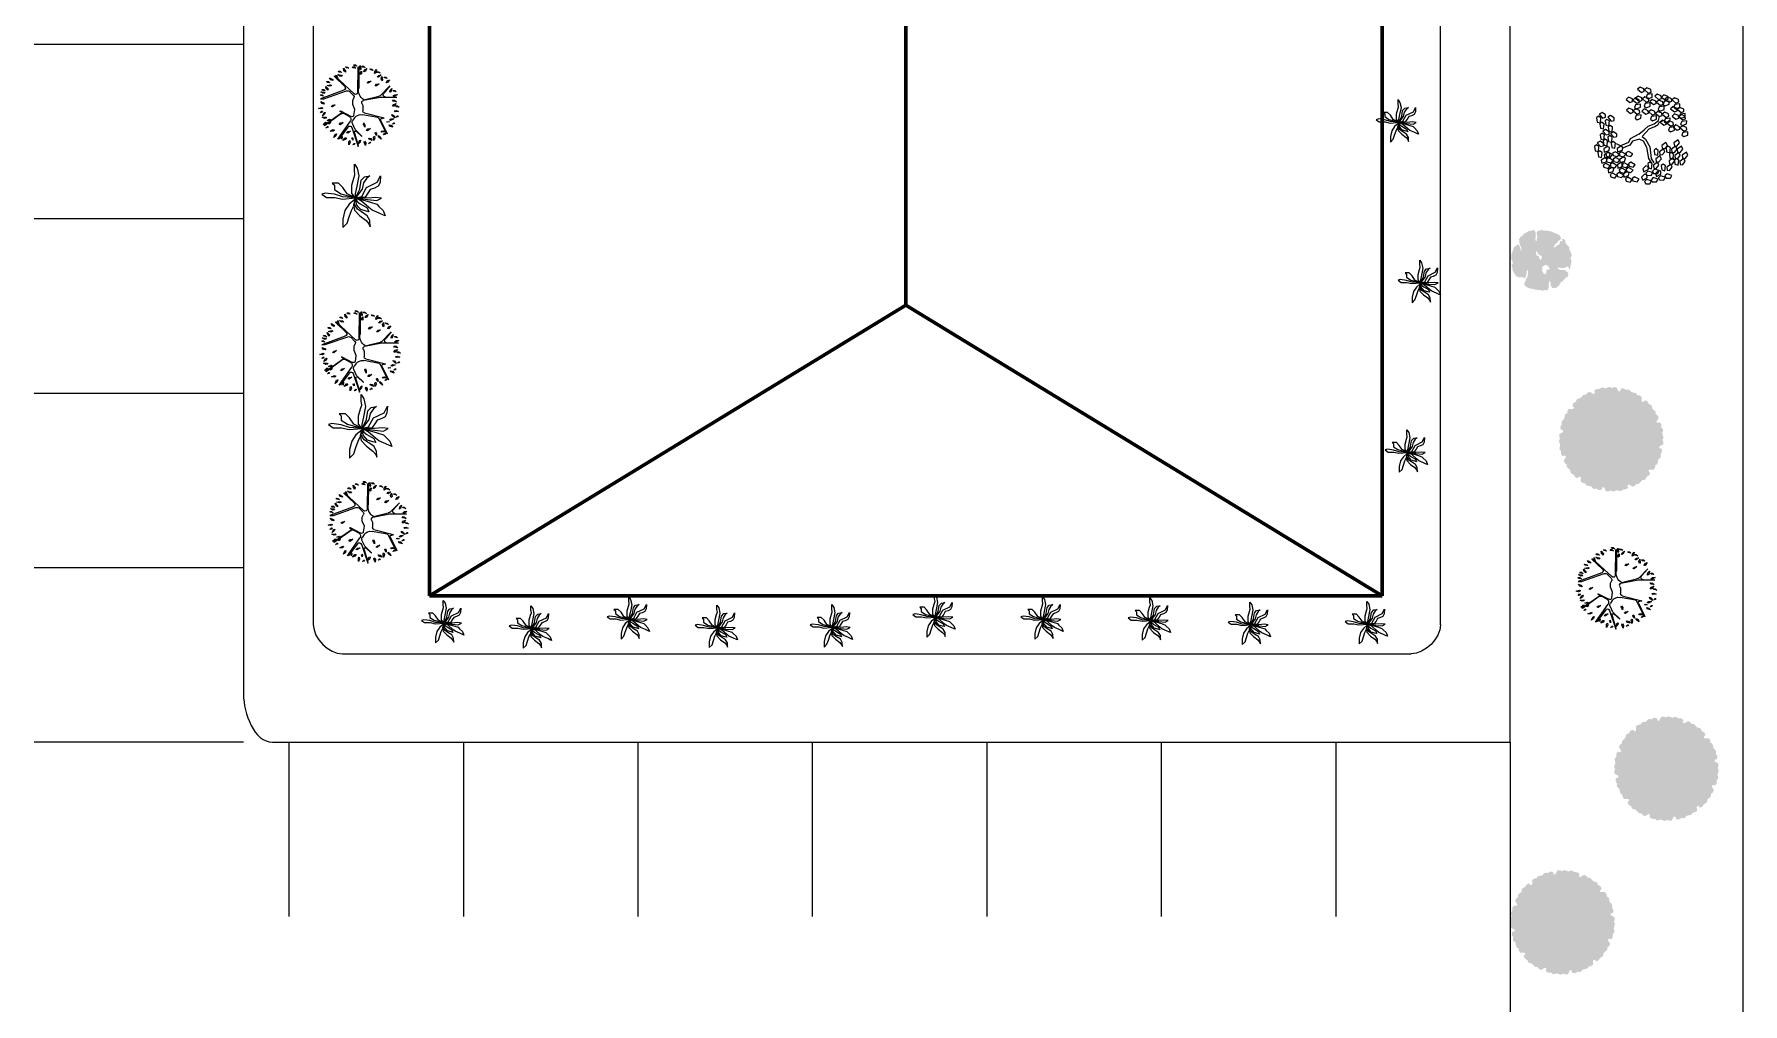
# Model space of a CAD drawing. Header units: millimetres. Extents: x -273369 to 399464, y -35443 to 194245.
# Drawn here: x 299981 to 307326, y 167771 to 171941 of the extents above; entities that cross this region are included whole.
import ezdxf

# ---------------------------------------------------------------- set-up
doc = ezdxf.new("R2010")
doc.units = ezdxf.units.MM
doc.layers.add('TREES', color=3, linetype='Continuous')

# ---------------------------------------------------------------- blocks, each defined once
blk = doc.blocks.new('R_TREE13')
at = {"layer": 'TREES', "color": 3}
for p, q in [((-622, 1111), (-575, 1160)), ((-609, 1159), (-622, 1111)), ((-577, 1185), (-609, 1159)), ((-575, 1160), (-577, 1185)), ((-445, 1154), (-496, 1052)), ((-441, 1070), (-445, 1154)), ((-331, 1155), (-407, 1192)), ((-407, 1192), (-341, 1098)), ((-390, 1229), (-343, 1279)), ((-377, 1278), (-390, 1229)), ((-345, 1304), (-377, 1278)), ((-343, 1279), (-345, 1304)), ((-300, 1093), (-331, 1155)), ((-197, 1314), (-209, 1201)), ((-209, 1201), (-182, 1170)), ((-164, 1237), (-197, 1314)), ((-182, 1170), (-164, 1237)), ((-18, 1279), (-61, 1330)), ((-61, 1330), (-45, 1241)), ((-45, 1241), (-16, 1223)), ((-22, 1158), (-23, 1117)), ((-23, 1117), (36, 1153)), ((66, 1231), (-22, 1158)), ((-16, 1223), (-18, 1279)), ((36, 1153), (66, 1231)), ((171, 1185), (117, 1250)), ((117, 1250), (138, 1137)), ((138, 1137), (174, 1116)), ((174, 1116), (171, 1185)), ((282, 874), (269, 1263)), ((269, 1263), (269, 710)), ((359, 1276), (301, 1178)), ((301, 1178), (314, 1138)), ((314, 1138), (357, 1192)), ((357, 1192), (359, 1276)), ((497, 1186), (454, 1238)), ((454, 1238), (471, 1148)), ((471, 1148), (499, 1130)), ((499, 1130), (497, 1186)), ((-1040, 708), (-1119, 736)), ((-1119, 736), (-1044, 651)), ((-1044, 651), (-1002, 651)), ((-1002, 651), (-1040, 708)), ((-998, 587), (-920, 539)), ((-931, 584), (-998, 587)), ((-973, 812), (-925, 861)), ((-960, 860), (-973, 812)), ((-927, 886), (-960, 860)), ((-939, 940), (-948, 923)), ((-948, 923), (-425, 655)), ((-493, 719), (-939, 940)), ((-888, 549), (-931, 584)), ((-925, 861), (-927, 886)), ((-881, 876), (-886, 762)), ((-886, 762), (-857, 733)), ((-844, 801), (-881, 876)), ((-857, 733), (-844, 801)), ((-659, 1066), (-719, 1123)), ((-719, 1123), (-685, 1015)), ((-685, 1015), (-647, 998)), ((-647, 998), (-659, 1066)), ((-549, 1013), (-558, 945)), ((-558, 945), (-542, 926)), ((-531, 966), (-549, 1013)), ((-542, 926), (-531, 966)), ((-496, 1052), (-481, 1013)), ((-481, 1013), (-441, 1070)), ((-415, 833), (-435, 808)), ((-435, 808), (-428, 769)), ((-249, 180), (-415, 833)), ((-401, 623), (-307, 119)), ((-341, 1098), (-300, 1093)), ((269, 710), (159, 141)), ((184, 161), (306, 655)), ((327, 719), (646, 1029)), ((646, 1029), (405, 821)), ((455, 1062), (436, 1025)), ((436, 1025), (505, 1034)), ((565, 1093), (455, 1062)), ((505, 1034), (565, 1093)), ((715, 670), (646, 579)), ((646, 579), (654, 538)), ((654, 538), (703, 587)), ((703, 587), (715, 670)), ((758, 949), (753, 908)), ((753, 908), (815, 940)), ((850, 1016), (758, 949)), ((815, 940), (850, 1016)), ((851, 781), (819, 755)), ((819, 755), (886, 735)), ((964, 764), (851, 781)), ((886, 735), (964, 764)), ((940, 887), (898, 939)), ((898, 939), (914, 849)), ((914, 849), (943, 832)), ((943, 832), (940, 887)), ((1012, 739), (943, 648)), ((943, 648), (951, 607)), ((951, 607), (1000, 656)), ((1000, 656), (1012, 739)), ((1121, 650), (1078, 702)), ((1078, 702), (1095, 612)), ((1194, 577), (1082, 555)), ((1095, 612), (1123, 595)), ((1123, 595), (1121, 650)), ((1130, 523), (1194, 577)), ((-1244, 227), (-1327, 220)), ((-1327, 220), (-1223, 173)), ((-1217, 43), (-1275, -18)), ((-1275, -18), (-1166, 15)), ((-1266, 317), (-1219, 367)), ((-1254, 366), (-1266, 317)), ((-1221, 391), (-1254, 366)), ((-1185, 189), (-1244, 227)), ((-1223, 173), (-1185, 189)), ((-1219, 367), (-1221, 391)), ((-1149, 53), (-1217, 43)), ((-1091, 529), (-1169, 498)), ((-1169, 498), (-1055, 484)), ((-1101, 391), (-1166, 444)), ((-1166, 444), (-1125, 338)), ((-1166, 15), (-1149, 53)), ((-1125, 338), (-1086, 323)), ((-1086, 323), (-1101, 391)), ((-1024, 511), (-1091, 529)), ((-1055, 484), (-1024, 511)), ((-861, -84), (-1032, 100)), ((-1032, 100), (-1019, 100)), ((-1019, 100), (-797, -126)), ((-920, 539), (-888, 549)), ((-770, 380), (-839, 289)), ((-839, 289), (-831, 248)), ((-831, 248), (-782, 297)), ((-782, 297), (-770, 380)), ((-639, 199), (-723, 193)), ((-723, 193), (-619, 146)), ((-581, 162), (-639, 199)), ((-619, 146), (-581, 162)), ((-5, 131), (-181, 127)), ((61, 100), (-5, 131)), ((96, 99), (130, 98)), ((812, 401), (743, 310)), ((743, 310), (751, 269)), ((751, 269), (800, 318)), ((800, 318), (812, 401)), ((1052, 80), (1032, 53)), ((1032, 53), (1087, 50)), ((1143, 87), (1052, 80)), ((1082, 555), (1061, 519)), ((1061, 519), (1130, 523)), ((1087, 50), (1143, 87)), ((1129, 204), (1120, 164)), ((1120, 164), (1184, 188)), ((1229, 259), (1129, 204)), ((1208, 423), (1166, 475)), ((1166, 475), (1182, 385)), ((1182, 385), (1211, 368)), ((1184, 188), (1229, 259)), ((1218, 62), (1184, 38)), ((1184, 38), (1249, 13)), ((1211, 368), (1208, 423)), ((1329, 37), (1218, 62)), ((1249, 13), (1329, 37)), ((1301, 150), (1259, 202)), ((1259, 202), (1275, 112)), ((1275, 112), (1303, 95)), ((1303, 95), (1301, 150)), ((-1359, -26), (-1337, -13)), ((-737, -234), (-1359, -26)), ((-1337, -13), (-855, -161)), ((-1308, -204), (-1260, -154)), ((-1295, -155), (-1308, -204)), ((-1234, -296), (-1307, -336)), ((-1307, -336), (-1193, -337)), ((-1262, -129), (-1295, -155)), ((-1260, -154), (-1262, -129)), ((-1165, -307), (-1234, -296)), ((-1193, -337), (-1165, -307)), ((-1134, -454), (-1163, -532)), ((-1163, -532), (-1077, -458)), ((-1099, -205), (-1149, -208)), ((-1149, -208), (-1088, -238)), ((-1076, -416), (-1134, -454)), ((-1124, -699), (-526, -285)), ((-1038, -554), (-1121, -567)), ((-1121, -567), (-1015, -607)), ((-717, -365), (-1108, -662)), ((-1065, -228), (-1099, -205)), ((-1088, -238), (-1065, -228)), ((-1077, -458), (-1076, -416)), ((-978, -588), (-1038, -554)), ((-853, -283), (-922, -374)), ((-922, -374), (-914, -415)), ((-914, -415), (-865, -366)), ((-865, -366), (-853, -283)), ((-855, -161), (-849, -121)), ((-797, -126), (-603, -217)), ((-570, -525), (-639, -615)), ((-582, -608), (-570, -525)), ((-414, -147), (-494, -205)), ((-367, -324), (-269, -501)), ((-183, -615), (-366, -258)), ((-342, -168), (-337, -165)), ((-337, -165), (-133, -139)), ((-133, -139), (30, -206)), ((30, -206), (168, -206)), ((168, -206), (252, -166)), ((506, -499), (221, -1281)), ((225, -1166), (483, -418)), ((330, -180), (456, -303)), ((979, -799), (385, -163)), ((436, -38), (1280, -25)), ((1275, -4), (576, -8)), ((628, -471), (968, -824)), ((975, -562), (977, -631)), ((1010, -584), (975, -562)), ((1141, -443), (1101, -452)), ((1101, -452), (1150, -500)), ((1233, -511), (1141, -443)), ((1150, -500), (1233, -511)), ((1276, -386), (1233, -334)), ((1233, -334), (1249, -424)), ((1281, -159), (1238, -107)), ((1238, -107), (1254, -197)), ((1249, -424), (1278, -441)), ((1254, -197), (1283, -215)), ((1280, -25), (1275, -4)), ((1278, -441), (1276, -386)), ((1283, -215), (1281, -159)), ((1348, -118), (1305, -66)), ((1305, -66), (1321, -156)), ((1321, -156), (1350, -173)), ((1350, -173), (1348, -118)), ((-1108, -662), (-1124, -699)), ((-1012, -770), (-1063, -836)), ((-1063, -836), (-958, -791)), ((-1015, -607), (-978, -588)), ((-945, -751), (-1012, -770)), ((-958, -791), (-945, -751)), ((-819, -815), (-857, -873)), ((-857, -873), (-851, -957)), ((-851, -957), (-803, -853)), ((-803, -853), (-819, -815)), ((-746, -1095), (-698, -1045)), ((-733, -1046), (-746, -1095)), ((-700, -1021), (-733, -1046)), ((-698, -1045), (-700, -1021)), ((-273, -578), (-678, -1139)), ((-647, -1139), (-250, -575)), ((-639, -615), (-631, -656)), ((-636, -1194), (-559, -1109)), ((-616, -1112), (-636, -1194)), ((-631, -656), (-582, -608)), ((-594, -951), (-625, -991)), ((-625, -991), (-562, -965)), ((-563, -1068), (-616, -1112)), ((-554, -941), (-594, -951)), ((-559, -1109), (-563, -1068)), ((-562, -965), (-554, -941)), ((-473, -944), (-504, -990)), ((-504, -990), (-500, -1057)), ((-500, -1057), (-461, -975)), ((-461, -975), (-473, -944)), ((-422, -1075), (-433, -1144)), ((-391, -1104), (-422, -1075)), ((-394, -1218), (-391, -1104)), ((-229, -1117), (-294, -1140)), ((-239, -1157), (-229, -1117)), ((-228, -577), (-198, -630)), ((-198, -630), (-183, -615)), ((24, -787), (-45, -878)), ((-45, -878), (-37, -919)), ((-37, -919), (12, -870)), ((12, -870), (24, -787)), ((406, -1130), (403, -1199)), ((440, -1155), (406, -1130)), ((528, -1169), (485, -1117)), ((485, -1117), (502, -1207)), ((547, -1026), (506, -1030)), ((506, -1030), (549, -1084)), ((631, -1104), (547, -1026)), ((549, -1084), (631, -1104)), ((666, -914), (639, -978)), ((639, -978), (660, -1059)), ((660, -1059), (689, -949)), ((689, -949), (666, -914)), ((791, -1015), (748, -963)), ((748, -963), (765, -1053)), ((765, -1053), (793, -1070)), ((793, -1070), (791, -1015)), ((826, -865), (851, -929)), ((866, -873), (826, -865)), ((851, -929), (922, -973)), ((922, -973), (866, -873)), ((912, -713), (876, -733)), ((876, -733), (937, -764)), ((1020, -750), (912, -713)), ((937, -764), (1020, -750)), ((968, -824), (979, -799)), ((977, -631), (1029, -697)), ((1029, -697), (1010, -584)), ((1094, -576), (1110, -666)), ((1136, -628), (1094, -576)), ((1110, -666), (1138, -683)), ((1138, -683), (1136, -628)), ((-678, -1139), (-647, -1139)), ((-433, -1144), (-394, -1218)), ((-294, -1140), (-340, -1210)), ((-340, -1210), (-239, -1157)), ((-240, -1281), (-193, -1231)), ((-228, -1232), (-240, -1281)), ((-195, -1206), (-228, -1232)), ((-193, -1231), (-195, -1206)), ((-85, -1202), (-116, -1264)), ((-116, -1264), (-100, -1346)), ((-100, -1346), (-64, -1238)), ((-64, -1238), (-85, -1202)), ((47, -1151), (64, -1218)), ((86, -1165), (47, -1151)), ((64, -1218), (130, -1270)), ((130, -1270), (86, -1165)), ((221, -1281), (225, -1166)), ((353, -1226), (310, -1174)), ((310, -1174), (326, -1264)), ((326, -1264), (355, -1281)), ((355, -1281), (353, -1226)), ((403, -1199), (451, -1268)), ((451, -1268), (440, -1155)), ((502, -1207), (530, -1225)), ((530, -1225), (528, -1169))]:
    blk.add_line(p, q, dxfattribs=at)
for centre, radius, start, end in [((-473, 760), 45.5, 243.64, 10.6014), ((-446, 614), 45.5, 10.6014, 62.8786), ((356, 877), 74.2, 181.8634, 310.8225), ((379, 666), 74.2, 134.2448, 188.0202), ((-569, 70), 267, 305.6088, 10.6014), ((-182, 197), 69.3, 194.2079, 271.0805), ((80, 142), 45.5, 245.2333, 290.9483), ((113, 140), 45.5, 290.9483, 1.3032), ((501, 356), 372, 211.6861, 281.6811), ((-894, -115), 45.5, 351.8668, 43.0362), ((-761, -305), 74.2, 305.6088, 71.5971), ((-559, -115), 111, 246.551, 305.6088), ((-464, -377), 111, 28.8202, 123.7178), ((-304, -226), 69.3, 123.3556, 207.1442), ((-334, -537), 74.2, 322.3062, 28.8202), ((281, -229), 69.3, 45.654, 114.8963), ((439, -112), 74.2, 91.721, 223.4992), ((378, -382), 111, 341.1475, 45.654), ((576, -524), 74.2, 45.654, 159.9847), ((-239, -584), 13.6, 28.8202, 142.9276)]:
    blk.add_arc(centre, radius, start, end, dxfattribs=at)
blk = doc.blocks.new('R_TREE9')
at = {"layer": 'TREES', "color": 3}
for p, q in [((-707, 879), (-583, 895)), ((-683, 802), (-707, 879)), ((-699, 992), (-617, 1059)), ((-690, 932), (-699, 992)), ((-618, 922), (-690, 932)), ((-545, 1024), (-618, 922)), ((-617, 1059), (-545, 1024)), ((-583, 895), (-540, 835)), ((-547, 867), (-465, 934)), ((-538, 807), (-547, 867)), ((-540, 1054), (-459, 1120)), ((-532, 993), (-540, 1054)), ((-460, 983), (-532, 993)), ((-393, 899), (-466, 797)), ((-465, 934), (-393, 899)), ((-386, 1085), (-460, 983)), ((-459, 1120), (-386, 1085)), ((-389, 786), (-307, 853)), ((-388, 928), (-307, 995)), ((-380, 868), (-388, 928)), ((-308, 858), (-380, 868)), ((-235, 960), (-308, 858)), ((-307, 995), (-235, 960)), ((-307, 853), (-235, 817)), ((-231, 847), (-149, 914)), ((-77, 878), (-150, 777)), ((-149, 914), (-77, 878)), ((3, 1024), (43, 1121)), ((39, 974), (3, 1024)), ((108, 1000), (39, 974)), ((43, 1121), (124, 1124)), ((124, 1124), (108, 1000)), ((143, 1027), (171, 1094)), ((222, 930), (143, 1027)), ((161, 858), (189, 926)), ((241, 761), (161, 858)), ((171, 1094), (232, 1087)), ((189, 926), (250, 918)), ((275, 991), (222, 930)), ((232, 1087), (275, 991)), ((250, 918), (294, 822)), ((278, 993), (318, 1090)), ((314, 943), (278, 993)), ((382, 969), (314, 943)), ((318, 1090), (399, 1093)), ((399, 1093), (382, 969)), ((418, 996), (445, 1063)), ((497, 899), (418, 996)), ((436, 827), (464, 895)), ((445, 1063), (506, 1056)), ((459, 955), (499, 1052)), ((495, 906), (459, 955)), ((464, 895), (525, 887)), ((563, 931), (495, 906)), ((550, 960), (497, 899)), ((499, 1052), (580, 1055)), ((506, 1056), (550, 960)), ((525, 887), (568, 791)), ((580, 1055), (563, 931)), ((599, 958), (626, 1026)), ((678, 861), (599, 958)), ((617, 789), (645, 857)), ((626, 1026), (687, 1018)), ((645, 857), (706, 849)), ((731, 922), (678, 861)), ((687, 1018), (731, 922)), ((698, 824), (739, 921)), ((739, 921), (819, 924)), ((819, 924), (803, 800)), ((838, 827), (866, 894)), ((866, 894), (927, 887)), ((927, 887), (970, 791)), ((-1079, 525), (-1007, 561)), ((-1075, 419), (-1079, 525)), ((-1032, 688), (-960, 724)), ((-1028, 582), (-1032, 688)), ((-975, 552), (-1028, 582)), ((-970, 441), (-1021, 389)), ((-1007, 561), (-970, 441)), ((-989, 344), (-927, 453)), ((-923, 604), (-975, 552)), ((-960, 724), (-923, 604)), ((-927, 453), (-854, 450)), ((-854, 450), (-839, 391)), ((-847, 553), (-723, 569)), ((-824, 476), (-847, 553)), ((-839, 667), (-757, 734)), ((-830, 606), (-839, 667)), ((-758, 597), (-830, 606)), ((-719, 462), (-824, 476)), ((-685, 698), (-758, 597)), ((-757, 734), (-685, 698)), ((-723, 569), (-681, 510)), ((-681, 510), (-719, 462)), ((-579, 788), (-683, 802)), ((-681, 728), (-599, 795)), ((-672, 667), (-681, 728)), ((-600, 658), (-672, 667)), ((-628, 396), (-547, 463)), ((-527, 760), (-600, 658)), ((-599, 795), (-527, 760)), ((-540, 835), (-579, 788)), ((-555, 754), (-431, 769)), ((-532, 676), (-555, 754)), ((-547, 463), (-474, 428)), ((-474, 428), (-547, 326)), ((-466, 797), (-538, 807)), ((-427, 662), (-532, 676)), ((-453, 485), (-372, 552)), ((-445, 425), (-453, 485)), ((-431, 769), (-388, 710)), ((-388, 710), (-427, 662)), ((-397, 672), (-273, 688)), ((-374, 595), (-397, 672)), ((-381, 725), (-389, 786)), ((-308, 716), (-381, 725)), ((-269, 581), (-374, 595)), ((-372, 552), (-299, 517)), ((-299, 517), (-372, 415)), ((-235, 817), (-308, 716)), ((-295, 547), (-214, 613)), ((-287, 486), (-295, 547)), ((-214, 476), (-287, 486)), ((-273, 688), (-231, 629)), ((-231, 629), (-269, 581)), ((-223, 786), (-231, 847)), ((-150, 777), (-223, 786)), ((-214, 613), (-141, 578)), ((-141, 578), (-214, 476)), ((126, 692), (166, 790)), ((162, 643), (126, 692)), ((230, 669), (162, 643)), ((166, 790), (247, 793)), ((247, 793), (230, 669)), ((294, 822), (241, 761)), ((266, 695), (294, 763)), ((345, 598), (266, 695)), ((284, 527), (312, 594)), ((364, 430), (284, 527)), ((294, 763), (354, 755)), ((312, 594), (373, 587)), ((342, 580), (382, 677)), ((378, 530), (342, 580)), ((398, 659), (345, 598)), ((354, 755), (398, 659)), ((416, 491), (364, 430)), ((367, 421), (390, 489)), ((373, 587), (416, 491)), ((446, 556), (378, 530)), ((382, 677), (463, 680)), ((516, 730), (436, 827)), ((463, 680), (446, 556)), ((482, 582), (510, 650)), ((561, 486), (482, 582)), ((500, 414), (528, 482)), ((510, 650), (570, 643)), ((568, 791), (516, 730)), ((528, 482), (589, 474)), ((614, 547), (561, 486)), ((570, 643), (614, 547)), ((589, 474), (632, 378)), ((697, 693), (617, 789)), ((640, 436), (680, 533)), ((676, 386), (640, 436)), ((680, 533), (761, 536)), ((749, 754), (697, 693)), ((734, 774), (698, 824)), ((706, 849), (749, 754)), ((803, 800), (734, 774)), ((761, 536), (744, 412)), ((768, 561), (809, 658)), ((804, 511), (768, 561)), ((780, 439), (808, 506)), ((859, 342), (780, 439)), ((873, 537), (804, 511)), ((808, 506), (868, 499)), ((809, 658), (889, 661)), ((918, 730), (838, 827)), ((857, 658), (885, 726)), ((936, 561), (857, 658)), ((868, 499), (912, 403)), ((889, 661), (873, 537)), ((885, 726), (945, 718)), ((908, 564), (936, 631)), ((988, 467), (908, 564)), ((970, 791), (918, 730)), ((927, 395), (955, 463)), ((936, 631), (997, 624)), ((989, 622), (936, 561)), ((945, 718), (989, 622)), ((955, 463), (1015, 455)), ((1040, 528), (988, 467)), ((997, 624), (1040, 528)), ((1015, 455), (1059, 359)), ((-1172, 180), (-1100, 217)), ((-1168, 75), (-1172, 180)), ((-1115, 45), (-1168, 75)), ((-1125, 343), (-1053, 380)), ((-1121, 238), (-1125, 343)), ((-1068, 208), (-1121, 238)), ((-1063, 97), (-1115, 45)), ((-1100, 217), (-1063, 97)), ((-1083, 0), (-1020, 108)), ((-1021, 389), (-1075, 419)), ((-1016, 260), (-1068, 208)), ((-1053, 380), (-1016, 260)), ((-1020, 108), (-947, 106)), ((-933, 47), (-1007, -28)), ((-914, 316), (-989, 344)), ((-962, 212), (-890, 248)), ((-958, 106), (-962, 212)), ((-905, 76), (-958, 106)), ((-947, 106), (-933, 47)), ((-915, 375), (-843, 411)), ((-911, 269), (-915, 375)), ((-839, 391), (-914, 316)), ((-858, 239), (-911, 269)), ((-853, 128), (-905, 76)), ((-890, 248), (-853, 128)), ((-873, 31), (-810, 140)), ((-797, 3), (-873, 31)), ((-806, 291), (-858, 239)), ((-843, 411), (-806, 291)), ((-810, 140), (-737, 137)), ((-723, 78), (-797, 3)), ((-795, 222), (-671, 238)), ((-771, 145), (-795, 222)), ((-786, 335), (-705, 402)), ((-778, 275), (-786, 335)), ((-705, 265), (-778, 275)), ((-667, 131), (-771, 145)), ((-737, 137), (-723, 78)), ((-705, 402), (-632, 367)), ((-632, 367), (-705, 265)), ((-671, 238), (-628, 178)), ((-628, 178), (-667, 131)), ((-545, 145), (-656, 220)), ((-545, 214), (-650, 277)), ((-620, 336), (-628, 396)), ((-547, 326), (-620, 336)), ((-253, 177), (-545, 214)), ((-258, 95), (-545, 145)), ((-462, 372), (-338, 388)), ((-438, 295), (-462, 372)), ((-372, 415), (-445, 425)), ((-334, 281), (-438, 295)), ((-338, 388), (-295, 328)), ((-295, 328), (-334, 281)), ((-101, 14), (-258, 95)), ((-60, 70), (-253, 177)), ((-60, -80), (-101, 14)), ((4, -11), (-60, 70)), ((4, -11), (197, 164)), ((63, -93), (174, 33)), ((174, 33), (267, 133)), ((197, 164), (256, 302)), ((256, 302), (308, 383)), ((267, 133), (320, 283)), ((308, 383), (367, 421)), ((320, 283), (408, 389)), ((400, 242), (441, 339)), ((436, 192), (400, 242)), ((408, 389), (507, 421)), ((505, 218), (436, 192)), ((441, 339), (521, 342)), ((580, 317), (500, 414)), ((521, 342), (505, 218)), ((540, 244), (568, 312)), ((620, 148), (540, 244)), ((559, 76), (587, 144)), ((638, -21), (559, 76)), ((568, 312), (629, 305)), ((632, 378), (580, 317)), ((587, 144), (647, 136)), ((672, 209), (620, 148)), ((629, 305), (672, 209)), ((691, 40), (638, -21)), ((647, 136), (691, 40)), ((744, 412), (676, 386)), ((722, 85), (762, 183)), ((757, 36), (722, 85)), ((826, 61), (757, 36)), ((762, 183), (843, 186)), ((798, 270), (826, 338)), ((878, 173), (798, 270)), ((826, 338), (887, 330)), ((843, 186), (826, 61)), ((912, 403), (859, 342)), ((861, 88), (889, 156)), ((941, -9), (861, 88)), ((930, 234), (878, 173)), ((887, 330), (930, 234)), ((889, 156), (950, 148)), ((1006, 298), (927, 395)), ((994, 52), (941, -9)), ((944, 135), (984, 233)), ((979, 86), (944, 135)), ((950, 148), (994, 52)), ((1048, 111), (979, 86)), ((984, 233), (1065, 236)), ((1059, 359), (1006, 298)), ((1065, 236), (1048, 111)), ((1083, 138), (1111, 206)), ((1163, 41), (1083, 138)), ((1102, -31), (1130, 37)), ((1111, 206), (1172, 198)), ((1130, 37), (1191, 30)), ((1216, 102), (1163, 41)), ((1172, 198), (1216, 102)), ((1191, 30), (1234, -66)), ((-1131, -311), (-1068, -261)), ((-1105, -413), (-1131, -311)), ((-1119, -142), (-1057, -91)), ((-1093, -244), (-1119, -142)), ((-1046, -431), (-1105, -413)), ((-1035, -262), (-1093, -244)), ((-1007, -28), (-1083, 0)), ((-1068, -261), (-1007, -370)), ((-1057, -91), (-996, -201)), ((-1007, -370), (-1046, -431)), ((-996, -201), (-1035, -262)), ((-1005, -469), (-967, -350)), ((-967, -350), (-895, -336)), ((-869, -392), (-926, -480)), ((-903, -461), (-840, -411)), ((-895, -336), (-869, -392)), ((-892, -292), (-829, -241)), ((-866, -394), (-892, -292)), ((-807, -412), (-866, -394)), ((-840, -411), (-779, -520)), ((-829, -241), (-768, -351)), ((-768, -351), (-807, -412)), ((-769, -405), (-706, -354)), ((-743, -507), (-769, -405)), ((-757, -236), (-695, -185)), ((-731, -338), (-757, -236)), ((-673, -356), (-731, -338)), ((-706, -354), (-645, -464)), ((-695, -185), (-633, -294)), ((-633, -294), (-673, -356)), ((-500, -468), (-437, -417)), ((-489, -299), (-426, -248)), ((-463, -401), (-489, -299)), ((-404, -419), (-463, -401)), ((-437, -417), (-376, -526)), ((-426, -248), (-365, -357)), ((-365, -357), (-404, -419)), ((-212, -318), (-293, -518)), ((-147, -355), (-223, -549)), ((-112, -255), (-212, -318)), ((-48, -312), (-147, -355)), ((-60, -80), (-112, -255)), ((63, -93), (-48, -312)), ((424, -140), (464, -43)), ((460, -190), (424, -140)), ((528, -164), (460, -190)), ((464, -43), (545, -40)), ((545, -40), (528, -164)), ((564, -137), (591, -70)), ((643, -234), (564, -137)), ((582, -306), (610, -238)), ((662, -403), (582, -306)), ((591, -70), (652, -77)), ((610, -238), (671, -246)), ((696, -173), (643, -234)), ((652, -77), (696, -173)), ((714, -342), (662, -403)), ((671, -246), (714, -342)), ((692, -153), (733, -55)), ((728, -202), (692, -153)), ((797, -176), (728, -202)), ((733, -55), (813, -52)), ((813, -52), (797, -176)), ((832, -150), (860, -82)), ((912, -247), (832, -150)), ((851, -318), (879, -251)), ((930, -415), (851, -318)), ((860, -82), (921, -90)), ((879, -251), (939, -258)), ((880, -81), (908, -13)), ((959, -177), (880, -81)), ((908, -13), (969, -20)), ((964, -186), (912, -247)), ((921, -90), (964, -186)), ((983, -354), (930, -415)), ((939, -258), (983, -354)), ((1012, -116), (959, -177)), ((969, -20), (1012, -116)), ((1181, -127), (1102, -31)), ((1234, -66), (1181, -127)), ((-1026, -693), (-963, -642)), ((-1000, -795), (-1026, -693)), ((-1014, -524), (-952, -473)), ((-988, -626), (-1014, -524)), ((-926, -480), (-1005, -469)), ((-941, -813), (-1000, -795)), ((-930, -644), (-988, -626)), ((-963, -642), (-902, -752)), ((-952, -473), (-890, -582)), ((-902, -752), (-941, -813)), ((-890, -582), (-930, -644)), ((-877, -563), (-903, -461)), ((-900, -851), (-862, -732)), ((-819, -582), (-877, -563)), ((-862, -732), (-790, -718)), ((-764, -773), (-821, -862)), ((-779, -520), (-819, -582)), ((-790, -718), (-764, -773)), ((-786, -862), (-724, -811)), ((-778, -619), (-740, -500)), ((-698, -630), (-778, -619)), ((-775, -693), (-712, -642)), ((-749, -795), (-775, -693)), ((-690, -813), (-749, -795)), ((-684, -525), (-743, -507)), ((-740, -500), (-668, -487)), ((-724, -811), (-662, -920)), ((-712, -642), (-651, -751)), ((-641, -542), (-698, -630)), ((-651, -751), (-690, -813)), ((-645, -464), (-684, -525)), ((-668, -487), (-641, -542)), ((-652, -787), (-589, -736)), ((-626, -889), (-652, -787)), ((-643, -563), (-605, -444)), ((-564, -574), (-643, -563)), ((-641, -618), (-578, -567)), ((-614, -720), (-641, -618)), ((-556, -738), (-614, -720)), ((-605, -444), (-533, -430)), ((-589, -736), (-528, -845)), ((-578, -567), (-517, -676)), ((-528, -845), (-567, -907)), ((-507, -485), (-564, -574)), ((-517, -676), (-556, -738)), ((-533, -430), (-507, -485)), ((-527, -945), (-488, -825)), ((-506, -799), (-443, -749)), ((-480, -901), (-506, -799)), ((-474, -570), (-500, -468)), ((-494, -630), (-432, -579)), ((-468, -732), (-494, -630)), ((-488, -825), (-417, -812)), ((-416, -588), (-474, -570)), ((-410, -750), (-468, -732)), ((-443, -749), (-382, -858)), ((-432, -579), (-371, -689)), ((-417, -812), (-390, -867)), ((-376, -526), (-416, -588)), ((-371, -689), (-410, -750)), ((-380, -957), (-342, -838)), ((-375, -626), (-337, -506)), ((-295, -637), (-375, -626)), ((-342, -838), (-270, -825)), ((-337, -506), (-265, -493)), ((-238, -548), (-295, -637)), ((-285, -692), (-161, -680)), ((-264, -770), (-285, -692)), ((-270, -825), (-244, -880)), ((-265, -493), (-238, -548)), ((-160, -787), (-264, -770)), ((-223, -549), (-177, -650)), ((-161, -680), (-120, -741)), ((-120, -741), (-160, -787)), ((-135, -771), (-10, -759)), ((-114, -849), (-135, -771)), ((-10, -866), (-114, -849)), ((-13, -715), (4, -644)), ((81, -798), (-13, -715)), ((-10, -759), (30, -820)), ((30, -820), (-10, -866)), ((4, -644), (65, -642)), ((46, -909), (63, -838)), ((63, -838), (124, -836)), ((65, -642), (124, -729)), ((124, -729), (81, -798)), ((118, -761), (242, -749)), ((139, -839), (118, -761)), ((124, -836), (182, -923)), ((243, -856), (139, -839)), ((242, -749), (283, -810)), ((283, -810), (243, -856)), ((268, -840), (393, -828)), ((289, -918), (268, -840)), ((390, -784), (407, -712)), ((484, -867), (390, -784)), ((393, -828), (433, -889)), ((407, -712), (468, -710)), ((468, -710), (527, -798)), ((527, -798), (484, -867)), ((-821, -862), (-900, -851)), ((-760, -964), (-786, -862)), ((-702, -982), (-760, -964)), ((-662, -920), (-702, -982)), ((-661, -1020), (-623, -901)), ((-581, -1031), (-661, -1020)), ((-567, -907), (-626, -889)), ((-623, -901), (-551, -887)), ((-524, -942), (-581, -1031)), ((-551, -887), (-524, -942)), ((-447, -956), (-527, -945)), ((-519, -1024), (-394, -1012)), ((-498, -1102), (-519, -1024)), ((-394, -1119), (-498, -1102)), ((-421, -920), (-480, -901)), ((-390, -867), (-447, -956)), ((-382, -858), (-421, -920)), ((-394, -1012), (-354, -1073)), ((-354, -1073), (-394, -1119)), ((-301, -968), (-380, -957)), ((-369, -1103), (-244, -1091)), ((-348, -1181), (-369, -1103)), ((-244, -1198), (-348, -1181)), ((-244, -880), (-301, -968)), ((-246, -1047), (-229, -975)), ((-153, -1130), (-246, -1047)), ((-244, -1091), (-204, -1152)), ((-204, -1152), (-244, -1198)), ((-229, -975), (-168, -973)), ((-227, -886), (-102, -874)), ((-206, -964), (-227, -886)), ((-102, -981), (-206, -964)), ((-168, -973), (-110, -1061)), ((-110, -1061), (-153, -1130)), ((-102, -874), (-62, -935)), ((-62, -935), (-102, -981)), ((-77, -965), (48, -953)), ((-56, -1043), (-77, -965)), ((48, -1060), (-56, -1043)), ((139, -992), (46, -909)), ((48, -953), (89, -1014)), ((89, -1014), (48, -1060)), ((182, -923), (139, -992)), ((194, -974), (318, -962)), ((215, -1052), (194, -974)), ((319, -1069), (215, -1052)), ((393, -935), (289, -918)), ((318, -962), (359, -1023)), ((359, -1023), (319, -1069)), ((344, -1053), (469, -1041)), ((365, -1130), (344, -1053)), ((469, -1148), (365, -1130)), ((433, -889), (393, -935)), ((466, -996), (483, -925)), ((560, -1079), (466, -996)), ((469, -1041), (509, -1102)), ((509, -1102), (469, -1148)), ((483, -925), (544, -923)), ((544, -923), (603, -1011)), ((603, -1011), (560, -1079))]:
    blk.add_line(p, q, dxfattribs=at)
blk = doc.blocks.new('R_TREE8')
at = {"layer": 'TREES', "color": 3}
for p, q in [((-694, 461), (-793, 655)), ((-793, 655), (-781, 455)), ((-308, 624), (-466, 649)), ((-466, 649), (-378, 580)), ((-378, 580), (-279, 436)), ((-209, 517), (-308, 624)), ((-168, 254), (-209, 517)), ((-86, 880), (-139, 649)), ((-139, 649), (-74, 336)), ((-4, 1005), (-86, 880)), ((-22, 686), (-4, 818)), ((13, 580), (-22, 686)), ((-4, 818), (-4, 1005)), ((72, 367), (13, 580)), ((-822, -15), (-647, 4)), ((-781, 455), (-723, 336)), ((-723, 336), (-606, 279)), ((-372, 304), (-694, 461)), ((-647, 4), (-407, -15)), ((-606, 279), (-483, 242)), ((-483, 242), (-413, 129)), ((-413, 129), (-326, 10)), ((-226, 35), (-372, 304)), ((-326, 10), (-40, -12)), ((-279, 436), (-238, 254)), ((-238, 254), (-40, -12)), ((-40, -12), (-226, 35)), ((-40, -12), (-168, 254)), ((-74, 336), (-28, 110)), ((-40, -12), (72, 117)), ((405, 115), (-40, -12)), ((-40, -12), (214, 115)), ((-28, 110), (-40, -12)), ((-40, -12), (340, 17)), ((72, 117), (72, 367)), ((214, 115), (341, 305)), ((340, 17), (597, 98)), ((341, 305), (468, 432)), ((580, 4), (352, -46)), ((595, 242), (405, 115)), ((468, 432), (659, 432)), ((837, 4), (580, 4)), ((659, 432), (595, 369)), ((595, 369), (595, 242)), ((597, 98), (872, 135)), ((971, 104), (837, 4)), ((872, 135), (971, 104)), ((-865, -393), (-927, -553)), ((-875, -534), (-752, -472)), ((-738, -266), (-865, -393)), ((-682, -90), (-822, -15)), ((-752, -472), (-536, -384)), ((-675, -203), (-738, -266)), ((-402, -65), (-682, -90)), ((-484, -139), (-675, -203)), ((-536, -384), (-437, -303)), ((-40, -12), (-484, -139)), ((-390, -315), (-442, -434)), ((-442, -434), (-361, -409)), ((-437, -303), (-220, -109)), ((-407, -15), (-40, -12)), ((-40, -12), (-402, -65)), ((-180, -190), (-390, -315)), ((-390, -547), (-215, -434)), ((-361, -409), (-197, -365)), ((-220, -109), (-40, -12)), ((-215, -434), (-98, -353)), ((-197, -365), (-133, -290)), ((-86, -121), (-180, -190)), ((-4, -378), (-168, -547)), ((-133, -290), (-69, -209)), ((-98, -353), (-4, -215)), ((-40, -12), (-86, -121)), ((-69, -209), (-40, -12)), ((352, -46), (-40, -12)), ((-40, -12), (25, -234)), ((-4, -215), (-22, -59)), ((-22, -59), (151, -203)), ((25, -234), (-4, -378)), ((87, -393), (24, -266)), ((151, -584), (87, -393)), ((151, -203), (278, -393)), ((278, -393), (341, -647)), ((-927, -553), (-875, -534)), ((-477, -878), (-472, -691)), ((-442, -791), (-477, -878)), ((-472, -691), (-390, -547)), ((-361, -691), (-442, -791)), ((-168, -547), (-361, -691)), ((214, -774), (151, -584)), ((341, -901), (214, -774)), ((341, -647), (341, -901))]:
    blk.add_line(p, q, dxfattribs=at)

msp = doc.modelspace()

# ---------------------------------------------------------------- hatches: boundary and pattern name
h = msp.add_hatch(color=256)
h.dxf.hatch_style = 1
h.set_gradient(color1=(63, 127, 79), color2=(0, 153, 0), rotation=147, tint=1)
h.paths.add_polyline_path([(306500.778, 171092.719), (306509.183, 171090.326), (306512.827, 171087.206), (306516.902, 171085.029), (306525.255, 171082.65), (306528.95, 171080.677), (306533.025, 171079.516), (306535.683, 171076.179), (306539.758, 171074.002), (306540.998, 171070.665), (306543.656, 171066.312), (306545.074, 171062.975), (306542.416, 171058.622), (306539.758, 171055.285), (306532.079, 171051.184), (306530.368, 171046.579), (306527.533, 171043.242), (306523.635, 171041.066), (306522.217, 171037.728), (306518.142, 171035.552), (306516.902, 171032.215), (306512.486, 171024.983), (306518.142, 171023.509), (306522.217, 171025.685), (306523.635, 171029.023), (306527.533, 171032.215), (306531.608, 171034.536), (306535.683, 171035.552), (306538.341, 171038.889), (306538.341, 171042.226), (306540.946, 171050.226), (306543.656, 171050.932), (306547.731, 171049.916), (306551.806, 171050.932), (306549.149, 171054.269), (306547.731, 171057.606), (306551.806, 171059.783), (306555.704, 171059.783), (306559.78, 171057.606), (306562.437, 171054.269), (306563.855, 171050.932), (306562.437, 171047.595), (306563.855, 171043.242), (306567.93, 171036.568), (306573.245, 171032.215), (306577.321, 171027.862), (306579.978, 171024.525), (306579.978, 171015.819), (306581.219, 171012.482), (306583.876, 171008.129), (306585.294, 171004.792), (306586.534, 171000.439), (306589.369, 170997.102), (306590.609, 170992.749), (306590.609, 170989.412), (306589.369, 170985.059), (306586.534, 170981.722), (306586.534, 170974.032), (306589.369, 170965.326), (306589.369, 170958.652), (306587.951, 170954.299), (306586.534, 170950.961), (306586.534, 170946.609), (306583.876, 170943.271), (306583.876, 170931.229), (306579.978, 170929.052), (306578.561, 170932.389), (306576.521, 170939.549), (306570.588, 170941.095), (306558.362, 170934.566), (306538.341, 170934.566), (306534.266, 170937.758), (306530.368, 170937.758), (306532.252, 170931.143), (306540.242, 170926.876), (306554.464, 170926.876), (306558.539, 170927.891), (306562.437, 170925.715), (306565.095, 170922.378), (306569.17, 170919.186), (306573.245, 170917.009), (306575.903, 170909.858), (306575.903, 170905.982), (306574.486, 170902.645), (306573.245, 170898.292), (306570.588, 170894.955), (306566.513, 170893.939), (306562.437, 170890.602), (306559.78, 170887.265), (306555.704, 170884.073), (306550.389, 170877.398), (306542.468, 170873.168), (306539.249, 170865.589), (306536.923, 170862.018), (306535.683, 170858.681), (306531.608, 170855.489), (306527.533, 170854.328), (306524.875, 170850.991), (306520.977, 170848.815), (306514.819, 170850.569), (306508.929, 170848.815), (306504.853, 170850.991), (306503.436, 170854.328), (306502.196, 170857.665), (306500.778, 170861.003), (306499.538, 170865.355), (306499.538, 170873.045), (306498.121, 170876.383), (306496.703, 170880.735), (306492.805, 170875.841), (306492.805, 170869.708), (306491.388, 170866.371), (306491.388, 170850.991), (306490.147, 170846.638), (306488.73, 170843.301), (306486.072, 170838.948), (306481.997, 170838.948), (306479.824, 170840.109), (306474.024, 170840.109), (306469.949, 170838.948), (306465.874, 170836.772), (306461.976, 170837.932), (306457.9, 170840.109), (306445.852, 170840.109), (306441.777, 170841.125), (306437.702, 170842.285), (306433.804, 170842.285), (306429.729, 170843.301), (306425.653, 170844.462), (306421.755, 170845.622), (306417.68, 170845.622), (306413.605, 170846.638), (306405.252, 170849.017), (306401.557, 170850.991), (306397.482, 170852.152), (306394.824, 170855.489), (306390.749, 170857.665), (306388.091, 170861.003), (306385.751, 170869.214), (306388.091, 170873.045), (306390.749, 170876.383), (306392.166, 170880.735), (306392.166, 170884.073), (306394.824, 170888.426), (306396.241, 170891.763), (306400.139, 170894.955), (306400.139, 170898.292), (306401.557, 170903.806), (306401.557, 170907.143), (306402.974, 170911.496), (306402.974, 170923.539), (306401.557, 170926.876), (306397.482, 170921.759), (306397.482, 170912.511), (306394.824, 170908.158), (306394.824, 170904.821), (306393.584, 170900.468), (306392.166, 170897.131), (306390.749, 170892.778), (306386.851, 170890.602), (306384.193, 170893.939), (306380.118, 170894.955), (306374.802, 170894.955), (306370.727, 170896.116), (306366.652, 170894.955), (306362.754, 170894.955), (306358.679, 170897.131), (306353.363, 170898.292), (306350.529, 170901.629), (306347.871, 170905.982), (306345.213, 170909.319), (306342.555, 170913.672), (306341.138, 170917.009), (306338.48, 170921.362), (306337.24, 170924.699), (306335.823, 170929.052), (306334.582, 170934.566), (306334.582, 170938.919), (306333.165, 170942.256), (306331.747, 170946.609), (306331.747, 170949.946), (306337.956, 170953.262), (306335.823, 170959.812), (306335.823, 170963.149), (306334.582, 170968.518), (306330.507, 170970.84), (306330.507, 170990.572), (306331.747, 170993.91), (306331.747, 170998.263), (306334.582, 171001.6), (306335.823, 171005.953), (306337.24, 171009.29), (306338.48, 171013.643), (306339.898, 171016.98), (306341.138, 171021.333), (306342.555, 171025.685), (306346.631, 171027.862), (306350.529, 171029.023), (306353.363, 171033.376), (306357.261, 171035.552), (306361.337, 171034.536), (306365.412, 171032.215), (306366.652, 171026.846), (306368.069, 171023.509), (306369.31, 171020.172), (306370.727, 171015.819), (306370.727, 171012.482), (306372.145, 171008.129), (306374.802, 171011.466), (306373.385, 171015.819), (306373.385, 171020.172), (306372.145, 171023.509), (306372.145, 171026.846), (306369.31, 171031.199), (306368.069, 171034.536), (306365.412, 171042.698), (306365.412, 171050.932), (306363.994, 171055.285), (306363.994, 171058.622), (306366.652, 171061.959), (306368.069, 171065.296), (306370.727, 171069.649), (306378.553, 171073.829), (306381.535, 171077.339), (306382.776, 171080.677), (306386.851, 171082.853), (306390.749, 171083.869), (306393.584, 171087.206), (306397.482, 171088.367), (306401.557, 171091.559), (306405.632, 171093.735), (306409.53, 171093.735), (306417.68, 171096.057), (306421.755, 171098.233), (306425.653, 171099.249), (306429.729, 171096.057), (306433.804, 171092.719), (306435.044, 171089.382), (306435.044, 171061.959), (306433.804, 171058.622), (306435.044, 171055.285), (306435.044, 171050.932), (306439.119, 171050.932), (306441.152, 171055.717), (306439.983, 171059.308), (306441.777, 171064.136), (306443.194, 171067.473), (306443.194, 171071.826), (306441.777, 171075.163), (306439.368, 171083.617), (306440.537, 171087.206), (306440.537, 171090.543), (306444.435, 171093.735), (306448.51, 171096.057), (306454.581, 171096.057), (306460.558, 171099.249), (306464.633, 171098.233), (306468.531, 171096.057), (306484.655, 171096.057), (306496.371, 171092.719)])
h.paths.add_polyline_path([(306484.655, 170946.609), (306480.757, 170948.785), (306476.682, 170947.769), (306472.606, 170945.448), (306468.531, 170943.271), (306464.633, 170942.256), (306463.216, 170974.032), (306464.633, 170934.566), (306464.633, 170931.229), (306462.507, 170924.699), (306465.874, 170919.186), (306467.291, 170915.848), (306468.531, 170912.511), (306472.606, 170909.319), (306476.682, 170909.319), (306480.757, 170912.511), (306480.757, 170920.201), (306481.997, 170923.539), (306483.414, 170927.891), (306486.108, 170929.395), (306491.388, 170927.891), (306495.463, 170930.068), (306495.463, 170933.405), (306492.805, 170936.742), (306491.388, 170940.079), (306487.312, 170943.271)], flags=16)
h.paths.add_polyline_path([(306463.216, 170979.545), (306460.558, 170976.208), (306459.141, 170971.855), (306455.243, 170970.84), (306452.585, 170976.208), (306449.927, 170979.545), (306449.927, 170982.882), (306448.51, 170986.22), (306444.435, 170986.22), (306440.537, 170988.396), (306437.702, 170992.749), (306437.702, 170996.086), (306436.461, 171000.439), (306436.461, 171003.776), (306440.537, 171006.968), (306443.194, 171002.615), (306444.435, 170999.278), (306447.092, 170994.925), (306449.927, 170991.588), (306453.825, 170989.412), (306457.9, 170989.412), (306460.558, 170985.059), (306463.216, 170981.722)], flags=16)
h = msp.add_hatch(color=256)
h.dxf.hatch_style = 1
h.set_gradient(color1=(153, 204, 0), color2=(51, 51, 51), rotation=208, tint=1)
h.paths.add_polyline_path([(306753.824, 170423.861), (306762.784, 170418.472), (306769.057, 170422.229), (306782.353, 170422.191), (306791.393, 170405.334), (306798.629, 170405.334), (306801.603, 170415.852), (306812.871, 170417.447), (306825.048, 170410.76), (306834.244, 170412.72), (306842.732, 170407.306), (306845.595, 170401.948), (306867.284, 170396.897), (306872.349, 170387.75), (306879.66, 170387.867), (306891.155, 170381.186), (306890.556, 170362.068), (306896.823, 170358.449), (306904.658, 170366.071), (306915.213, 170361.819), (306922.415, 170349.939), (306931.359, 170347.038), (306936.003, 170338.106), (306935.803, 170332.034), (306952.061, 170316.815), (306951.874, 170306.361), (306958.264, 170302.807), (306964.878, 170291.273), (306954.801, 170275.016), (306958.419, 170268.749), (306969.015, 170271.432), (306976.03, 170262.472), (306976.327, 170248.583), (306982.623, 170241.598), (306982.178, 170231.54), (306978.969, 170226.382), (306985.439, 170205.074), (306980.05, 170196.113), (306983.807, 170189.84), (306983.768, 170176.545), (306966.912, 170167.505), (306966.912, 170160.268), (306977.43, 170157.294), (306979.025, 170146.026), (306972.338, 170133.85), (306974.298, 170124.653), (306968.884, 170116.165), (306963.526, 170113.303), (306958.475, 170091.614), (306949.328, 170086.548), (306949.445, 170079.237), (306942.764, 170067.742), (306923.645, 170068.341), (306920.027, 170062.075), (306927.649, 170054.24), (306923.396, 170043.684), (306911.517, 170036.482), (306908.616, 170027.538), (306899.683, 170022.894), (306893.612, 170023.094), (306878.393, 170006.837), (306867.938, 170007.023), (306864.384, 170000.633), (306852.851, 169994.019), (306836.594, 170004.097), (306830.327, 170000.479), (306833.01, 169989.883), (306824.049, 169982.868), (306810.161, 169982.57), (306803.176, 169976.275), (306793.118, 169976.719), (306787.96, 169979.928), (306766.652, 169973.458), (306757.691, 169978.847), (306751.418, 169975.09), (306738.123, 169975.129), (306729.082, 169991.985), (306721.846, 169991.985), (306718.872, 169981.467), (306707.604, 169979.872), (306695.428, 169986.559), (306686.231, 169984.599), (306677.743, 169990.013), (306674.88, 169995.371), (306653.192, 170000.423), (306648.126, 170009.57), (306640.815, 170009.453), (306629.32, 170016.134), (306629.919, 170035.252), (306623.652, 170038.87), (306615.818, 170031.248), (306605.262, 170035.501), (306598.06, 170047.38), (306589.116, 170050.281), (306584.472, 170059.214), (306584.672, 170065.285), (306568.415, 170080.504), (306568.601, 170090.959), (306562.211, 170094.513), (306555.597, 170106.046), (306565.675, 170122.304), (306562.056, 170128.57), (306551.461, 170125.887), (306544.445, 170134.848), (306544.148, 170148.737), (306537.852, 170155.721), (306538.297, 170165.779), (306541.506, 170170.937), (306535.036, 170192.246), (306540.425, 170201.207), (306536.668, 170207.479), (306536.707, 170220.775), (306553.563, 170229.815), (306553.563, 170237.051), (306543.045, 170240.025), (306541.45, 170251.293), (306548.137, 170263.47), (306546.177, 170272.666), (306551.591, 170281.154), (306556.949, 170284.017), (306562, 170305.706), (306571.148, 170310.772), (306571.03, 170318.082), (306577.712, 170329.577), (306596.83, 170328.978), (306600.448, 170335.245), (306592.826, 170343.08), (306597.079, 170353.635), (306608.958, 170360.837), (306611.859, 170369.782), (306620.792, 170374.425), (306626.863, 170374.225), (306642.082, 170390.483), (306652.537, 170390.297), (306656.091, 170396.686), (306667.624, 170403.301), (306683.882, 170393.223), (306690.148, 170396.841), (306687.465, 170407.437), (306696.426, 170414.452), (306710.314, 170414.749), (306717.299, 170421.045), (306727.357, 170420.6), (306732.515, 170417.391)])
h = msp.add_hatch(color=256)
h.dxf.hatch_style = 1
h.set_gradient(color1=(153, 204, 0), color2=(51, 51, 51), rotation=208, tint=1)
h.paths.add_polyline_path([(307004.18, 169007.599), (306995.219, 169002.21), (306988.947, 169005.967), (306975.651, 169005.928), (306966.611, 168989.072), (306959.375, 168989.072), (306956.401, 168999.59), (306945.133, 169001.185), (306932.956, 168994.498), (306923.76, 168996.458), (306915.271, 168991.044), (306912.409, 168985.686), (306890.72, 168980.635), (306885.654, 168971.487), (306878.344, 168971.605), (306866.849, 168964.923), (306867.448, 168945.805), (306861.181, 168942.187), (306853.346, 168949.809), (306842.791, 168945.556), (306835.589, 168933.677), (306826.644, 168930.776), (306822, 168921.843), (306822.2, 168915.772), (306805.943, 168900.553), (306806.129, 168890.098), (306799.74, 168886.544), (306793.125, 168875.011), (306803.203, 168858.754), (306799.585, 168852.487), (306788.989, 168855.17), (306781.974, 168846.209), (306781.677, 168832.321), (306775.381, 168825.336), (306775.826, 168815.278), (306779.035, 168810.12), (306772.565, 168788.812), (306777.954, 168779.851), (306774.197, 168773.578), (306774.235, 168760.283), (306791.092, 168751.242), (306791.092, 168744.006), (306780.574, 168741.032), (306778.979, 168729.764), (306785.666, 168717.587), (306783.706, 168708.391), (306789.12, 168699.903), (306794.478, 168697.04), (306799.529, 168675.352), (306808.676, 168670.286), (306808.559, 168662.975), (306815.24, 168651.48), (306834.358, 168652.079), (306837.976, 168645.812), (306830.355, 168637.978), (306834.607, 168627.422), (306846.487, 168620.22), (306849.388, 168611.276), (306858.32, 168606.632), (306864.392, 168606.832), (306879.611, 168590.574), (306890.065, 168590.761), (306893.619, 168584.371), (306905.153, 168577.757), (306921.41, 168587.834), (306927.677, 168584.216), (306924.994, 168573.62), (306933.954, 168566.605), (306947.843, 168566.308), (306954.828, 168560.012), (306964.885, 168560.457), (306970.043, 168563.666), (306991.352, 168557.196), (307000.313, 168562.585), (307006.586, 168558.828), (307019.881, 168558.867), (307028.921, 168575.723), (307036.158, 168575.723), (307039.132, 168565.205), (307050.4, 168563.61), (307062.576, 168570.297), (307071.773, 168568.337), (307080.261, 168573.751), (307083.123, 168579.109), (307104.812, 168584.16), (307109.878, 168593.308), (307117.189, 168593.19), (307128.684, 168599.872), (307128.085, 168618.99), (307134.351, 168622.608), (307142.186, 168614.986), (307152.742, 168619.239), (307159.944, 168631.118), (307168.888, 168634.019), (307173.532, 168642.952), (307173.332, 168649.023), (307189.589, 168664.242), (307189.403, 168674.697), (307195.793, 168678.251), (307202.407, 168689.784), (307192.329, 168706.041), (307195.947, 168712.308), (307206.543, 168709.625), (307213.558, 168718.586), (307213.856, 168732.474), (307220.151, 168739.459), (307219.707, 168749.517), (307216.498, 168754.675), (307222.967, 168775.983), (307217.579, 168784.944), (307221.336, 168791.217), (307221.297, 168804.512), (307204.441, 168813.553), (307204.441, 168820.789), (307214.959, 168823.763), (307216.554, 168835.031), (307209.867, 168847.208), (307211.827, 168856.404), (307206.413, 168864.892), (307201.055, 168867.755), (307196.003, 168889.443), (307186.856, 168894.509), (307186.973, 168901.82), (307180.292, 168913.315), (307161.174, 168912.716), (307157.556, 168918.983), (307165.178, 168926.817), (307160.925, 168937.373), (307149.046, 168944.575), (307146.145, 168953.519), (307137.212, 168958.163), (307131.141, 168957.963), (307115.922, 168974.221), (307105.467, 168974.034), (307101.913, 168980.424), (307090.38, 168987.038), (307074.122, 168976.96), (307067.855, 168980.579), (307070.539, 168991.175), (307061.578, 168998.19), (307047.689, 168998.487), (307040.705, 169004.783), (307030.647, 169004.338), (307025.489, 169001.129)])
h = msp.add_hatch(color=256)
h.dxf.hatch_style = 1
h.set_gradient(color1=(153, 204, 0), color2=(51, 51, 51), rotation=208, tint=1)
h.paths.add_polyline_path([(306557.664, 168346.341), (306548.703, 168340.952), (306542.43, 168344.709), (306529.135, 168344.671), (306520.095, 168327.814), (306512.858, 168327.814), (306509.884, 168338.332), (306498.616, 168339.927), (306486.44, 168333.24), (306477.243, 168335.2), (306468.755, 168329.786), (306465.893, 168324.428), (306444.204, 168319.377), (306439.138, 168310.23), (306431.827, 168310.347), (306420.332, 168303.666), (306420.931, 168284.547), (306414.665, 168280.929), (306406.83, 168288.551), (306396.274, 168284.299), (306389.072, 168272.419), (306380.128, 168269.518), (306375.484, 168260.585), (306375.684, 168254.514), (306359.427, 168239.295), (306359.613, 168228.84), (306353.223, 168225.287), (306346.609, 168213.753), (306356.687, 168197.496), (306353.069, 168191.229), (306342.473, 168193.912), (306335.458, 168184.952), (306335.16, 168171.063), (306328.865, 168164.078), (306329.309, 168154.02), (306332.518, 168148.862), (306326.049, 168127.554), (306331.437, 168118.593), (306327.68, 168112.32), (306327.719, 168099.025), (306344.575, 168089.984), (306344.575, 168082.748), (306334.057, 168079.774), (306332.462, 168068.506), (306339.149, 168056.33), (306337.189, 168047.133), (306342.603, 168038.645), (306347.961, 168035.783), (306353.013, 168014.094), (306362.16, 168009.028), (306362.043, 168001.717), (306368.724, 167990.222), (306387.842, 167990.821), (306391.46, 167984.555), (306383.838, 167976.72), (306388.091, 167966.164), (306399.97, 167958.962), (306402.871, 167950.018), (306411.804, 167945.374), (306417.875, 167945.574), (306433.094, 167929.317), (306443.549, 167929.503), (306447.103, 167923.113), (306458.636, 167916.499), (306474.894, 167926.577), (306481.16, 167922.959), (306478.477, 167912.363), (306487.438, 167905.348), (306501.327, 167905.05), (306508.311, 167898.755), (306518.369, 167899.199), (306523.527, 167902.408), (306544.836, 167895.938), (306553.797, 167901.327), (306560.069, 167897.57), (306573.365, 167897.609), (306582.405, 167914.465), (306589.641, 167914.465), (306592.615, 167903.947), (306603.883, 167902.352), (306616.06, 167909.039), (306625.256, 167907.079), (306633.744, 167912.493), (306636.607, 167917.851), (306658.296, 167922.903), (306663.362, 167932.05), (306670.672, 167931.933), (306682.167, 167938.614), (306681.568, 167957.732), (306687.835, 167961.35), (306695.67, 167953.728), (306706.225, 167957.981), (306713.427, 167969.86), (306722.372, 167972.761), (306727.016, 167981.694), (306726.816, 167987.765), (306743.073, 168002.984), (306742.887, 168013.439), (306749.276, 168016.993), (306755.891, 168028.526), (306745.813, 168044.784), (306749.431, 168051.05), (306760.027, 168048.367), (306767.042, 168057.328), (306767.339, 168071.217), (306773.635, 168078.201), (306773.19, 168088.259), (306769.981, 168093.417), (306776.451, 168114.726), (306771.062, 168123.686), (306774.819, 168129.959), (306774.781, 168143.255), (306757.924, 168152.295), (306757.924, 168159.531), (306768.442, 168162.505), (306770.037, 168173.773), (306763.35, 168185.95), (306765.31, 168195.146), (306759.896, 168203.634), (306754.538, 168206.497), (306749.487, 168228.186), (306740.34, 168233.252), (306740.457, 168240.562), (306733.776, 168252.057), (306714.658, 168251.458), (306711.039, 168257.725), (306718.661, 168265.56), (306714.409, 168276.115), (306702.529, 168283.317), (306699.628, 168292.262), (306690.696, 168296.905), (306684.624, 168296.705), (306669.405, 168312.963), (306658.951, 168312.776), (306655.397, 168319.166), (306643.863, 168325.781), (306627.606, 168315.703), (306621.339, 168319.321), (306624.022, 168329.917), (306615.062, 168336.932), (306601.173, 168337.229), (306594.188, 168343.525), (306584.131, 168343.08), (306578.973, 168339.871)])

# ---------------------------------------------------------------- linework, layer by layer
for p, q in [((307326.049, 177645.938), (307326.049, 158145.938)), ((306326.049, 168895.938), (306326.049, 173060.938)), ((300881.049, 172170.938), (300881.049, 169100.938)), ((301181.049, 172170.938), (301181.049, 169400.938)), ((306026.049, 169400.938), (306026.049, 172170.938)), ((300881.049, 171895.938), (299981.049, 171895.938)), ((300881.049, 171145.938), (299981.049, 171145.938)), ((300881.049, 170395.938), (299981.049, 170395.938)), ((300881.049, 169645.938), (299981.049, 169645.938)), ((301306.049, 169275.938), (305901.049, 169275.938)), ((300881.049, 168895.938), (299981.049, 168895.938)), ((301006.049, 168895.938), (306326.049, 168895.938)), ((301076.049, 168895.938), (301076.049, 168145.938)), ((301826.049, 168895.938), (301826.049, 168145.938)), ((302576.049, 168895.938), (302576.049, 168145.938)), ((303326.049, 168895.938), (303326.049, 168145.938)), ((304076.049, 168895.938), (304076.049, 168145.938)), ((304826.049, 168895.938), (304826.049, 168145.938)), ((305576.049, 168895.938), (305576.049, 168145.938)), ((306326.049, 168895.938), (306326.049, 162730.938))]:
    msp.add_line(p, q)
at = {"lineweight": 60}
for p, q in [((303728.549, 170775.938), (303728.549, 175095.938)), ((301681.049, 169525.938), (301681.049, 172295.938)), ((305776.049, 169525.938), (305776.049, 172295.938)), ((303728.549, 170775.938), (301681.049, 169525.938)), ((303728.549, 170775.938), (305776.049, 169525.938)), ((305776.049, 169525.938), (301681.049, 169525.938))]:
    msp.add_line(p, q, dxfattribs=at)
for points in [[(301181.049, 169400.938), (301181.049, 169342.013), (301247.123, 169275.938), (301306.049, 169275.938)], [(306026.049, 169400.938), (306026.049, 169342.013), (305959.974, 169275.938), (305901.049, 169275.938)], [(300881.049, 169100.938), (300881.049, 169020.904), (300926.014, 168895.938), (301006.049, 168895.938)]]:
    msp.add_open_spline(points, degree=3)

# ---------------------------------------------------------------- block references
at = {"rotation": 270}
for name, p, xscale, yscale, zscale in [('R_TREE13', (301377.216, 171634.117), -0.1294401627717188, 0.1294401627717188, 0.1294401627717188), ('R_TREE9', (306895.731, 171499.499), -0.1729000246982029, 0.1729000246982029, 0.1729000246982029), ('R_TREE13', (301383.095, 170576.63), -0.1294401627717188, 0.1294401627717188, 0.1294401627717188), ('R_TREE13', (301418.368, 169842.264), -0.1294401627717188, 0.1294401627717188, 0.1294401627717188), ('R_TREE13', (306783.84, 169558.306), -0.1294401627717188, 0.1294401627717188, 0.1294401627717188)]:
    msp.add_blockref(name, p, dxfattribs=dict(at, xscale=xscale, yscale=yscale, zscale=zscale))
for p, xscale, yscale, zscale in [((305843.565, 171562.924), -0.09586107565556101, 0.09586107565556101, 0.09586107565556101), ((301356.907, 171238.266), -0.1430420543607167, 0.1430420543607167, 0.1430420543607167), ((305937.162, 170872.357), -0.09586107565556101, 0.09586107565556101, 0.09586107565556101), ((301385.807, 170246.709), -0.1430420543607167, 0.1430420543607167, 0.1430420543607167), ((305881.577, 170143.089), -0.09586107565556101, 0.09586107565556101, 0.09586107565556101), ((303851.334, 169434.615), -0.09586107565556101, 0.09586107565556101, 0.09586107565556101), ((301738.996, 169409.663), -0.09586107565556101, 0.09586107565556101, 0.09586107565556101), ((302116.321, 169386.628), -0.09586107565556101, 0.09586107565556101, 0.09586107565556101), ((302536.695, 169425.652), -0.09586107565556101, 0.09586107565556101, 0.09586107565556101), ((302915.72, 169388.923), -0.09586107565556101, 0.09586107565556101, 0.09586107565556101), ((303409.602, 169391.219), -0.09586107565556101, 0.09586107565556101, 0.09586107565556101), ((304315.353, 169425.433), -0.09586107565556101, 0.09586107565556101, 0.09586107565556101), ((304777.075, 169420.842), -0.09586107565556101, 0.09586107565556101, 0.09586107565556101), ((305206.637, 169402.477), -0.09586107565556101, 0.09586107565556101, 0.09586107565556101), ((305206.637, 169402.477), -0.09586107565556101, 0.09586107565556101, 0.09586107565556101), ((305709.707, 169404.773), -0.09586107565556101, 0.09586107565556101, 0.09586107565556101)]:
    msp.add_blockref('R_TREE8', p, dxfattribs=dict(xscale=xscale, yscale=yscale, zscale=zscale))

doc.saveas('drawing.dxf')
